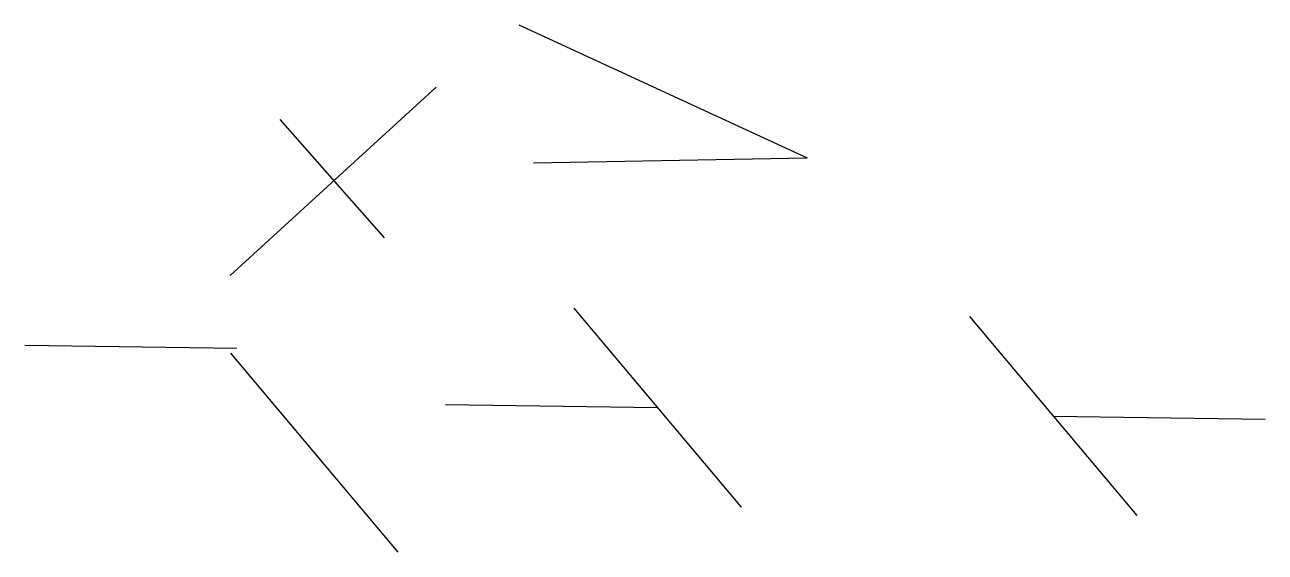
# Model space of a CAD drawing. Header units: millimetres. Extents: x -7.4 to 37.1, y -9.9 to 9.
import ezdxf

# ---------------------------------------------------------------- set-up
doc = ezdxf.new("R2010")
doc.units = ezdxf.units.MM

msp = doc.modelspace()

# ---------------------------------------------------------------- linework, layer by layer
for p, q in [((10.344, 8.987), (20.677, 4.218)), ((0, 0), (7.375, 6.754)), ((1.773, 5.587), (5.52, 1.347)), ((10.869, 4.042), (20.677, 4.218)), ((12.313, -1.171), (18.312, -8.304)), ((26.5, -1.477), (32.498, -8.61)), ((-7.366, -2.499), (0.231, -2.609)), ((0.01, -2.79), (6.008, -9.923)), ((7.716, -4.628), (15.313, -4.737)), ((29.499, -5.044), (37.096, -5.153))]:
    msp.add_line(p, q)

doc.saveas('drawing.dxf')
